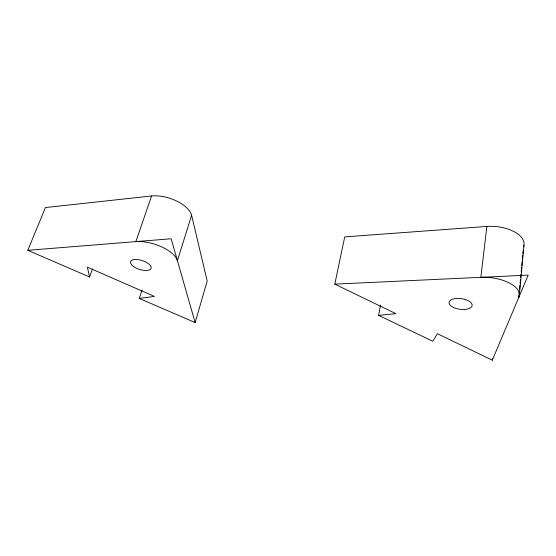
<?xml version="1.0" encoding="UTF-8"?>
<svg xmlns="http://www.w3.org/2000/svg" width="556" height="556" viewBox="0 0 556 556"><rect width="100%" height="100%" fill="white"/><g stroke="black" fill="none" stroke-linecap="round" stroke-linejoin="round"><path stroke-width="0.83" d="M519.387 291.323L518.831 297.314A30.385 14.324 6.6 0 0 480.836 277.326L486.854 226.438L344.713 236.891L334.802 284.137L395.921 313.654L378.629 315.384L380.464 305.126M519.547 289.613L519.943 285.339M520.103 283.63L520.499 279.348M520.659 277.639L520.979 274.219M521.222 271.655L521.618 267.373M521.778 265.664L522.174 261.389M522.334 259.673L522.73 255.399M522.89 253.689L523.21 250.263M519.283 295.806L523.974 245.231M378.629 315.384L432.79 341.245L437.412 333.69L492.303 360.191L492.484 358.474M142.002 290.225L139.285 298.447L195.135 322.563L207.193 281.093L191.625 215.304A26.827 13.017 18.4 0 0 151.573 195.976L45.404 207.562L27.8 250.311L89.572 276.978L92.546 268.847M191.625 215.304L177.413 260.632A27.626 12.149 17.7 0 0 135.859 241.61L151.573 195.976M492.303 360.191L528.2 275.109L334.802 284.137M139.285 298.447L154.394 296.404L87.368 267.186L89.572 276.978M27.8 250.311L171.158 238.767L195.135 322.563M486.854 226.438A29.426 15.269 5.7 0 1 523.53 246.843M133.829 266.713A10.793 4.622 17.8 0 0 150.961 268.611A10.793 4.622 17.8 0 0 137.7 259.582A10.793 4.622 17.8 0 0 133.829 266.713M453.481 307.454A11.648 5.351 7.7 0 0 472.058 305.939A11.648 5.351 7.7 0 0 456.281 298.502A11.648 5.351 7.7 0 0 453.481 307.454"/></g></svg>
